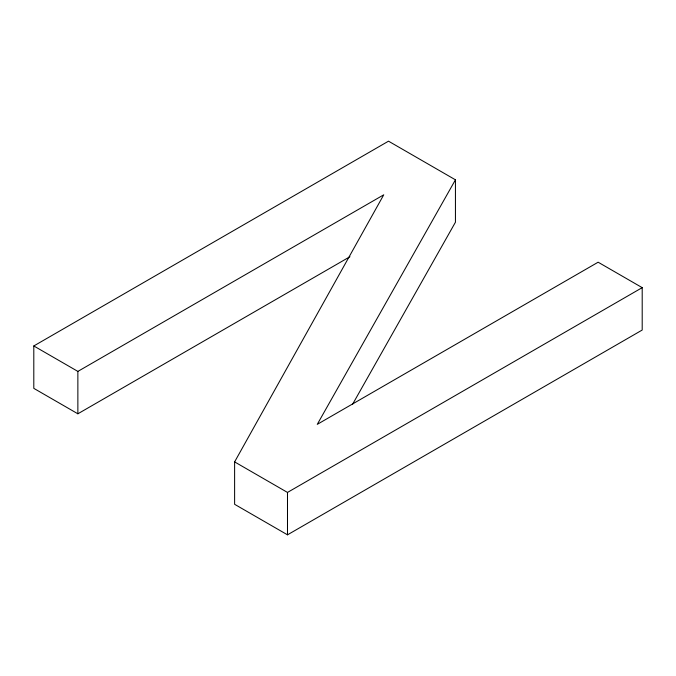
<?xml version="1.0" encoding="UTF-8"?>
<svg xmlns="http://www.w3.org/2000/svg" width="676" height="676" viewBox="0 0 676 676"><rect width="100%" height="100%" fill="white"/><g stroke="black" fill="none" stroke-linecap="round" stroke-linejoin="round"><path stroke-width="1.01" d="M33.8 345.96L388.506 141.174L455.438 179.816L317.272 424.351L598.133 262.204L642.2 287.646L642.2 330.04L287.494 534.826L234.614 504.296L234.614 461.894L383.74 194.815L77.867 371.403L33.8 345.96L33.8 388.354L77.867 413.796L349.957 256.711M352.593 404.24L455.438 222.218L455.438 179.816M234.614 461.894L287.494 492.432L642.2 287.646M287.494 492.432L287.494 534.826M77.867 371.403L77.867 413.796"/></g></svg>
